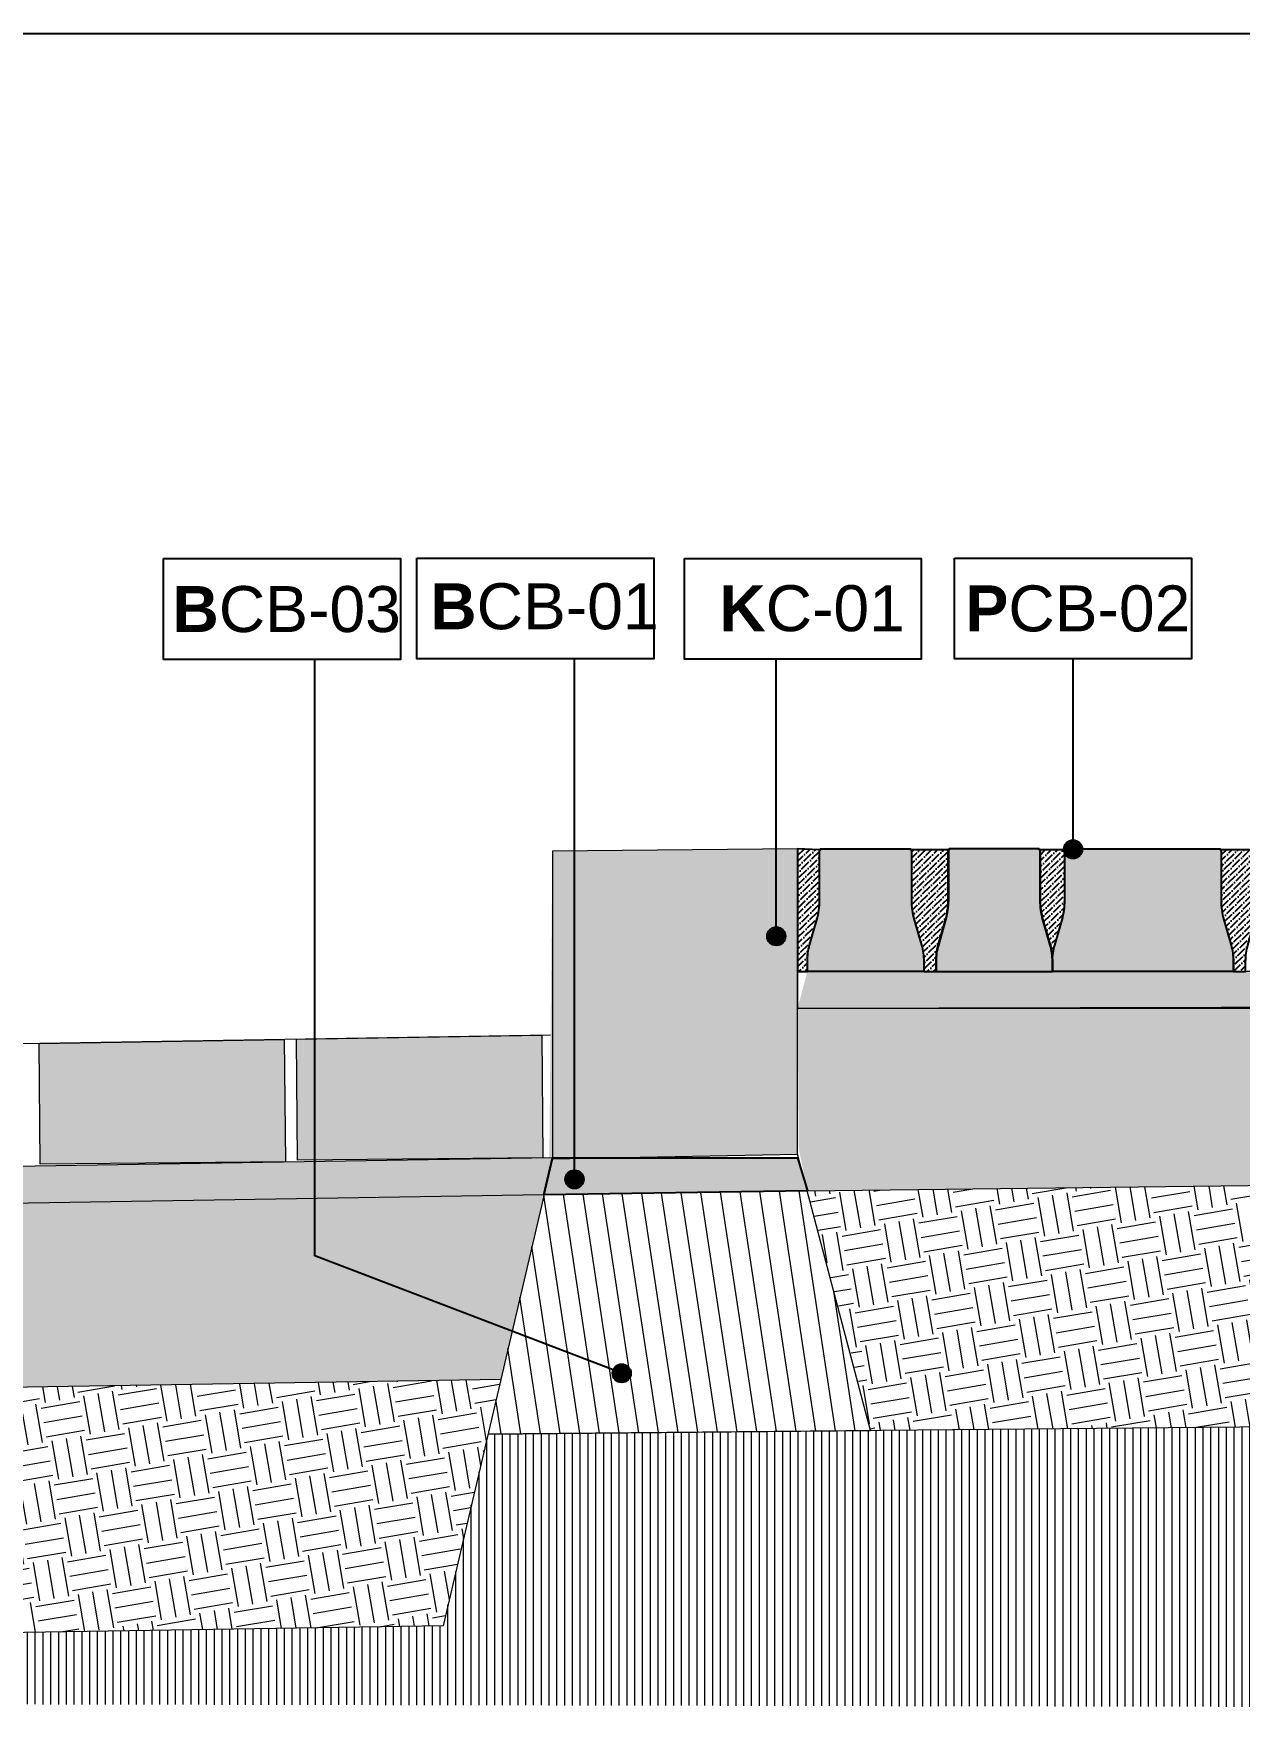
# Model space of a CAD drawing. Header units: metres. Extents: x -325 to 301, y -147 to 149.
# Drawn here: x 68.136 to 69.12, y 62.09 to 63.457 of the extents above; entities that cross this region are included whole.
import ezdxf

# ---------------------------------------------------------------- set-up
doc = ezdxf.new("R2010")
doc.units = ezdxf.units.M
doc.layers.add('-aux', color=50, linetype='Continuous', plot=False)
doc.layers.add('02-L-AUX', color=2, linetype='Continuous', plot=False)
doc.layers.add('0-TX-1_25', color=7, linetype='Continuous', true_color=0x3f4f7f)
doc.layers.add('EIT_3 TR sorra', color=7, linetype='Continuous', true_color=0xd8ceb0)
for name, color, linetype, lineweight, true_color in [('03-TR-Paviment_05_Open Joint Precast Pavements', 7, 'Continuous', 5, 0xb3b3b3), ('03-TR-Paviment_07_Precast Concrete Blocks', 7, 'Continuous', 5, 0xe7ddd0), ('3-TR tot_u', 7, 'Continuous', 5, 0x787878)]:
    doc.layers.add(name, color=color, linetype=linetype, lineweight=lineweight, true_color=true_color)
for name, color, linetype, lineweight in [('1-CM', 7, 'Continuous', 0), ('3-TR Formigó', 252, 'Continuous', 0), ('3-TR Seleccionat', 44, 'Continuous', 0), ('3-TR Tot-u', 37, 'Continuous', 0)]:
    doc.layers.add(name, color=color, linetype=linetype, lineweight=lineweight)
for name, color, linetype in [('1-L- kodolé', 7, 'Continuous'), ('A-KEYPLAN_HATCH', 7, 'Continuous'), ('A_TEXT_2', 7, 'Continuous')]:
    doc.layers.add(name, color=color, linetype=linetype)
doc.styles.get("Standard").update_dxf_attribs({"font": 'arial.ttf'})

# ---------------------------------------------------------------- blocks, each defined once
blk = doc.blocks.new('hatch keyplan 2')
at = {"layer": 'A-KEYPLAN_HATCH'}
blk.add_lwpolyline([(0, 0.005476596624248486), (0.012874798693294, 0.005476596623793739), (0.012874798693294, -2.273736754432321e-13), (0, 0)], close=True, dxfattribs=at)
blk = doc.blocks.new('hatch keyplan')
at = {"layer": 'A-KEYPLAN_HATCH'}
blk.add_blockref('hatch keyplan 2', (1.430579833341536, 0.8521467901477053), dxfattribs=at)
blk = doc.blocks.new('B-CB03')
at = {"layer": 'A-KEYPLAN_HATCH'}
blk.add_blockref('hatch keyplan', (-1.430579833438594, -0.8521467901477053), dxfattribs=at)
at = {"layer": 'A_TEXT_2', "insert": (-0.0007977309449526127, 0.00398371515799123), "char_height": 0.0025, "attachment_point": 1}
blk.add_mtext_dynamic_manual_height_columns('\\pi0.00128;{\\fArial|b1|i0|c0|p34;B}CB-03', width=0.01456192034901793, gutter_width=0.015, heights=[0], dxfattribs=at)
blk = doc.blocks.new('K01A')
at = {"layer": 'A-KEYPLAN_HATCH'}
blk.add_blockref('hatch keyplan', (-1.429579833357655, -0.8521467901535917), dxfattribs=at)
at = {"layer": 'A_TEXT_2', "insert": (0.0002022690893991319, 0.004020148490549769), "char_height": 0.0025, "attachment_point": 1}
blk.add_mtext_dynamic_manual_height_columns('\\pi0.00269;{\\fArial|b1|i0|c0|p34;K}C-01', width=0.01456192034901793, gutter_width=0.015, heights=[0], dxfattribs=at)
blk = doc.blocks.new('B-CB01')
at = {"layer": 'A-KEYPLAN_HATCH'}
blk.add_blockref('hatch keyplan', (-1.430579833341536, -0.8521467901477052), dxfattribs=at)
at = {"layer": 'A_TEXT_2', "insert": (-0.0007977308478921419, 0.004105509799023688), "char_height": 0.0025, "attachment_point": 1}
blk.add_mtext_dynamic_manual_height_columns('\\pi0.00152;{\\fArial|b1|i0|c0|p34;B}CB-01', width=0.01456192034901793, gutter_width=0.015, heights=[0], dxfattribs=at)
blk = doc.blocks.new('POINT')
at = {"layer": '0-TX-1_25'}
h = blk.add_hatch(dxfattribs=at)
h.set_pattern_fill('ANGLE', color=256)
h.set_pattern_definition([(0, (-83.74681484067048, -12.72584030761209), (0, 6.985), [5.08, -1.905]), (90, (-83.74681484067048, -12.72584030761209), (-6.985, 4.277078946022131e-16), [5.08, -1.905])])
edge = h.paths.add_edge_path()
edge.add_arc((0, 0), 0.0075, 0, 360)
h = blk.add_hatch(color=256, dxfattribs=at)
h.dxf.hatch_style = 1
edge = h.paths.add_edge_path()
edge.add_arc((0, 0), 0.0075, 0, 360)
blk.add_circle((0, 0), 0.0075, dxfattribs=at)
blk = doc.blocks.new('PCB03')
at = {"layer": 'A-KEYPLAN_HATCH'}
blk.add_blockref('hatch keyplan', (-1.42957983326266, -0.8521467901535917), dxfattribs=at)
at = {"layer": 'A_TEXT_2', "insert": (0.0002022692309803231, 0.0039881901570753), "char_height": 0.0025, "attachment_point": 1}
blk.add_mtext_dynamic_manual_height_columns('\\pi0.00139;{\\fArial|b1|i0|c0|p34;P}CB-02', width=0.01456192034901793, gutter_width=0.015, heights=[0], dxfattribs=at)

msp = doc.modelspace()

# ---------------------------------------------------------------- hatches: boundary and pattern name
at = {"layer": '03-TR-Paviment_05_Open Joint Precast Pavements'}
h = msp.add_hatch(color=256, dxfattribs=at)
h.dxf.hatch_style = 1
edge = h.paths.add_edge_path()
edge.add_line((68.76710837717971, 62.69165520294384), (68.76710837671405, 62.69985098455847))
edge.add_arc((68.81552593289626, 62.69985098591031), 0.04841755618221556, 164.0009824733315, 180.0000015997192, ccw=False)
edge.add_line((68.76898376189044, 62.71319587499649), (68.774930402747, 62.73393560963498))
edge.add_arc((68.71999922767365, 62.74968585424657), 0.05714459029745565, 344.0009795872384, 359.9999987135214)
edge.add_line((68.77714381797111, 62.74968585296349), (68.77714381797111, 62.79081112722681))
edge.add_line((68.77714381797111, 62.79081112722681), (68.77794102404138, 62.79081112815813))
edge.add_line((68.77794102404138, 62.79081112815813), (68.77794102311006, 62.79165520489962))
edge.add_line((68.77794102311006, 62.79165520489962), (68.851238818484, 62.7916552039683))
edge.add_line((68.851238818484, 62.7916552039683), (68.85123881662136, 62.79081112582983))
edge.add_line((68.85123881662136, 62.79081112582983), (68.85203602222597, 62.79081112955512))
edge.add_line((68.85203602222597, 62.79081112955512), (68.85203602176031, 62.74968585249783))
edge.add_arc((68.909180610401, 62.74968585401374), 0.05714458864068208, 180.0000015199253, 195.9990206462064)
edge.add_line((68.85424943698442, 62.73393560963498), (68.86019607737532, 62.71319587173686))
edge.add_arc((68.81365390590383, 62.69985098596424), 0.04841755571655446, -5.520878687548247e-06, 15.999013605509106, ccw=False)
edge.add_line((68.86207146162039, 62.69985098129884), (68.86207146162039, 62.69165520294384))
edge.add_line((68.86207146162039, 62.69165520294384), (68.76710837717971, 62.69165520294384))
h = msp.add_hatch(color=256, dxfattribs=at)
h.dxf.hatch_style = 1
edge = h.paths.add_edge_path()
edge.add_line((68.96703454723453, 62.69165520294384), (68.96703454723453, 62.69985098316149))
edge.add_arc((68.91861698750593, 62.69985098332221), 0.0484175597286054, 359.9999998098119, 375.9990189361993)
edge.add_line((68.96515916159248, 62.71319587453083), (68.9592125221329, 62.73393560870365))
edge.add_arc((69.01414369909587, 62.7496858518913), 0.05714459172141124, 179.999999391869, 195.9990185181498, ccw=False)
edge.add_line((68.95699910737446, 62.74968585249783), (68.95699910644313, 62.79081112722681))
edge.add_line((68.95699910644313, 62.79081112722681), (68.95620190176984, 62.79081112722681))
edge.add_line((68.95620190176984, 62.79081112722681), (68.95620190130418, 62.79165520303697))
edge.add_line((68.95620190130418, 62.79165520303697), (68.88290410732722, 62.7916552039683))
edge.add_line((68.88290410732722, 62.7916552039683), (68.88290410732722, 62.79081112676115))
edge.add_line((68.88290410732722, 62.79081112676115), (68.88210690218827, 62.79081112955512))
edge.add_line((68.88210690218827, 62.79081112955512), (68.88210690172261, 62.74968585249783))
edge.add_arc((68.82496231662832, 62.74968585282262), 0.05714458509429221, 344.0009805480629, 359.9999996743445, ccw=False)
edge.add_line((68.87989348696416, 62.7339356105663), (68.87394684703892, 62.7131958712712))
edge.add_arc((68.92048901615513, 62.69985098076107), 0.04841755475826025, 164.000980237225, 179.9999993636152)
edge.add_line((68.87207146139687, 62.69985098129884), (68.8720714623282, 62.69165520294384))
edge.add_line((68.8720714623282, 62.69165520294384), (68.96703454723453, 62.69165520294384))
h = msp.add_hatch(color=256, dxfattribs=at)
h.dxf.hatch_style = 1
edge = h.paths.add_edge_path()
edge.add_line((68.96703454723453, 62.69165520434083), (68.96703454723453, 62.69985098316149))
edge.add_arc((69.01545210056885, 62.69985098073411), 0.04841755333431769, 164.0009780011229, 179.9999971275111, ccw=False)
edge.add_line((68.96890993334225, 62.71319587266819), (68.97485657280183, 62.73393560870365))
edge.add_arc((68.91992539371643, 62.74968584881057), 0.05714459291252252, 344.0009850376208, 360.0000041639036)
edge.add_line((68.97706998662895, 62.74968585296349), (68.97706998569763, 62.79081112676115))
edge.add_line((68.97706998569763, 62.79081112676115), (68.97786719316488, 62.79081112722681))
edge.add_line((68.97786719316488, 62.79081112722681), (68.97786719269922, 62.79165520443396))
edge.add_line((68.97786719269922, 62.79165520443396), (69.10369306441268, 62.7916552062966))
edge.add_line((69.10369306441268, 62.7916552062966), (69.1036930630157, 62.79081112722681))
edge.add_line((69.1036930630157, 62.79081112722681), (69.10449026908597, 62.79081113188342))
edge.add_line((69.10449026908597, 62.79081113188342), (69.10449026908597, 62.74968585529179))
edge.add_arc((69.16163485795948, 62.74968585846448), 0.05714458887351279, 180.0000031810812, 195.9990223073626)
edge.add_line((69.10670368477574, 62.73393561242894), (69.11265032376966, 62.71319587406517))
edge.add_arc((69.06610815346232, 62.69985098000865), 0.0484175568807084, 4.282019801848946e-06, 15.999023408407481, ccw=False)
edge.add_line((69.11452571034303, 62.69985098362715), (69.11452570987737, 62.69165520480649))
edge.add_line((69.11452570987737, 62.69165520480649), (68.96703454723453, 62.69165520434083))
at = {"layer": '03-TR-Paviment_07_Precast Concrete Blocks'}
h = msp.add_hatch(color=256, dxfattribs=at)
h.dxf.hatch_style = 1
h.paths.add_polyline_path([(68.55913353472859, 62.78981749289522), (68.5566477875155, 62.53882980305426), (68.75913353386682, 62.54281758776613), (68.75914409651293, 62.79165520431753)])
h = msp.add_hatch(color=256, dxfattribs=at)
h.dxf.hatch_style = 1
h.paths.add_polyline_path([(68.14051287288912, 62.63303167948404), (68.14142980214538, 62.53451522473189), (68.34140431605832, 62.5363878979019), (68.34048554795811, 62.63638364350063)])
h = msp.add_hatch(color=256, dxfattribs=at)
h.dxf.hatch_style = 1
h.paths.add_polyline_path([(68.35047500515775, 62.63644105091978), (68.35139193441401, 62.53792459616763), (68.55136644832695, 62.53979726933764), (68.55044768022674, 62.63979301493637)])
at = {"layer": '3-TR Formigó'}
h = msp.add_hatch(dxfattribs=at)
h.set_pattern_fill('ANSI31', color=256, scale=0.004999999999999999, angle=-126.3922103813457, style=0)
h.set_pattern_definition([(278.6077896186543, (-15.40964704268964, 7.074082693910064), (0.01569618466527942, 0.002376007565949005), [])])
h.paths.add_polyline_path([(68.55225635794162, 62.50945435498033), (68.50657812805007, 62.31442719801452), (68.81861922439207, 62.31727389208687), (68.76718397764395, 62.51294435614077)])
at = {"layer": '3-TR Seleccionat'}
h = msp.add_hatch(dxfattribs=at)
h.set_pattern_fill('ANSI31', color=256, scale=0.001999999999999999, angle=45.00000053864236, style=0)
h.set_pattern_definition([(90.00000053864214, (67.0833362436282, 69.04705465248597), (-0.006349999999999999, -5.969687278414935e-11), [])])
h.paths.add_polyline_path([(67.25759389307382, 62.13863945213668), (68.46996285314788, 62.1580951119716), (68.49489070106554, 62.26452671670327), (68.50657812805007, 62.31442719801452), (68.81861922439207, 62.31727389208687), (70.25763837831278, 62.33014795811794), (70.25763837831278, 62.08981105323784), (67.25911380559592, 62.09576164834496)])
at = {"layer": '3-TR Tot-u'}
h = msp.add_hatch(dxfattribs=at)
h.set_pattern_fill('EARTH', color=256, scale=0.004999999999999998, angle=-80.3020705616864, style=0)
h.set_pattern_definition([(279.6979294383136, (68.67424074389065, 62.26595464571768), (0.03664468526142107, -0.02594787162931459), [0.03174999999999999, -0.03174999999999999]), (279.6979294383136, (68.68597684830544, 62.26796029828875), (0.03664468526142107, -0.02594787162931459), [0.03174999999999999, -0.03174999999999999]), (279.6979294383136, (68.6977129527202, 62.26996595085983), (0.03664468526142107, -0.02594787162931459), [0.03174999999999999, -0.03174999999999999]), (9.69792943831359, (68.70229353840227, 62.26672246683448), (0.02594787162931459, 0.03664468526142107), [0.03174999999999997, -0.03174999999999997]), (9.69792943831359, (68.70429919091514, 62.25498636241917), (0.02594787162931459, 0.03664468526142107), [0.03174999999999997, -0.03174999999999997]), (9.69792943831359, (68.70630484348622, 62.24325025800439), (0.02594787162931459, 0.03664468526142107), [0.03174999999999997, -0.03174999999999997])])
h.paths.add_polyline_path([(70.25763837831278, 62.33040180165865), (70.25763837831278, 62.53048400915269), (68.76718397764394, 62.51294435614077), (68.80744910900931, 62.36353028295382), (68.81861922439207, 62.31727389208687)])
h = msp.add_hatch(dxfattribs=at)
h.set_pattern_fill('EARTH', color=256, scale=0.004999999999999998, angle=-80.3020705616864, style=0)
h.set_pattern_definition([(279.6979294383136, (67.14936387661893, 62.13766308287941), (0.03664468526142107, -0.02594787162931459), [0.03174999999999999, -0.03174999999999999]), (279.6979294383136, (67.16109998103373, 62.13966873545048), (0.03664468526142107, -0.02594787162931459), [0.03174999999999999, -0.03174999999999999]), (279.6979294383136, (67.17283608544848, 62.14167438802156), (0.03664468526142107, -0.02594787162931459), [0.03174999999999999, -0.03174999999999999]), (9.69792943831359, (67.17741667113056, 62.13843090399622), (0.02594787162931459, 0.03664468526142107), [0.03174999999999997, -0.03174999999999997]), (9.69792943831359, (67.17942232364342, 62.1266947995809), (0.02594787162931459, 0.03664468526142107), [0.03174999999999997, -0.03174999999999997]), (9.69792943831359, (67.18142797621451, 62.11495869516612), (0.02594787162931459, 0.03664468526142107), [0.03174999999999997, -0.03174999999999997])])
h.paths.add_polyline_path([(68.46996285314788, 62.1580951119716), (68.51698706438488, 62.35886905281575), (67.25759389491408, 62.33865876982843), (67.25759389307382, 62.13863945213668), (67.31325283617628, 62.1395326467824)])
at = {"layer": '3-TR tot_u'}
h = msp.add_hatch(dxfattribs=at)
h.set_pattern_fill('AR-CONC', color=256, scale=9e-05, angle=90.26641431039367)
h.set_pattern_definition([(140.2664143103937, (0, 0), (0.001358261347982061, 0.01640311316296629), [0.0017145, -0.0188595]), (85.26641431039367, (0, 0), (-0.01718018148039424, -0.003251827319955159), [0.0013716, -0.0150876525753]), (190.7178590103937, (0.0001131881395277435, 0.001366921707972907), (-0.01582191943130427, 0.01315128580300938), [0.001457100792, -0.016028122014]), (136.4506143103937, (-0.004571950575159428, -2.125884049935902e-05), (0.003670327151181657, 0.02441444385953116), [0.00257175, -0.02828925]), (186.9019719203937, (-0.004266092430295756, 0.002013276329687323), (-0.02236745963156911, 0.02126259792724011), [0.0021856520826, -0.0240422047344]), (81.45056548039366, (-0.004571950575159428, -2.125884049935902e-05), (-0.02236745963047776, 0.02126259792845786), [0.0020573970363, -0.0226313758728]), (111.2664143103937, (-0.003439592351619251, 0.002270031157205195), (0.009140320580882877, 0.01368794375791834), [0.0017145, -0.0188595]), (56.2664143103937, (-0.003439592351619251, 0.002270031157205195), (-0.01660260073058194, 0.005485043237329697), [0.0013716, -0.0150876]), (161.7178593103937, (-0.002677898965279807, 0.003410693136534609), (-0.007462280235117282, 0.01917298696442482), [0.001457100792, -0.01602809438399999]), (127.7664143103937, (0, 0), (-0.007611163754578943, 0.0002425866008496274), [0, -0.01490472, 0, -0.0153162, 0, -0.01514475]), (97.76641431039367, (0, 0), (-0.009044117031634472, 0.005971780936707849), [0, -0.00873252, 0, -0.01456182, 0, -0.005772150000000001]), (57.76641431039366, (2.370360715678531e-05, -0.005097724891302762), (0.0004588392826058817, 0.01220541901602734), [0, -0.005715, 0, -0.0178308, 0, -0.0236601]), (47.76641431039366, (3.433302740646482e-05, -0.007383700178882477), (-0.002350348719380294, 0.0133208416991804), [0, -0.0074295, 0, -0.01184148, 0, -0.0168021])])
h.paths.add_polyline_path([(68.76710837717971, 62.69165520294384), (68.75914407672232, 62.66165542759747), (70.25763837807995, 62.66541633429349), (70.25739870285317, 62.69165598884882)])
h.paths.add_polyline_path([(68.55225635794162, 62.50945435498033), (68.55925760642704, 62.53981808628335), (68.75913340618399, 62.53980960196587), (68.76718397764394, 62.51294435614077)])
h = msp.add_hatch(dxfattribs=at)
h.set_pattern_fill('AR-CONC', color=256, scale=0.0002, angle=90.26641431039367)
h.set_pattern_definition([(140.2664143103937, (269969.5590684147, -738358.5285991), (0.003018358551071247, 0.03645136258436954), [0.00381, -0.04191]), (85.26641431039367, (269969.5590684147, -738358.5285991), (-0.03817818106754276, -0.007226282933233686), [0.003048, -0.033528116834]), (190.7178590103937, (269969.5593199439, -738358.5255614961), (-0.03515982095845395, 0.02922507956224307), [0.00323800176, -0.03561804892000001]), (136.4506143103937, (269969.5489085246, -738358.5286463419), (0.00815628255818146, 0.05425431968784703), [0.005715, -0.062865]), (186.9019719203937, (269969.5495882093, -738358.5241251525), (-0.04970546584793135, 0.04725021761608914), [0.004857004628, -0.053427121632]), (81.45056548039366, (269969.5489085246, -738358.5286463419), (-0.04970546584550613, 0.04725021761879526), [0.004571993414, -0.050291946384]), (111.2664143103937, (269969.5514248761, -738358.5235545862), (0.02031182351307306, 0.03041765279537408), [0.00381, -0.04191]), (56.2664143103937, (269969.5514248761, -738358.5235545862), (-0.03689466829018208, 0.01218898497184377), [0.003048, -0.033528]), (161.7178593103937, (269969.5531175282, -738358.5210197818), (-0.01658284496692729, 0.04260663769872181), [0.003238001759999997, -0.03561798751999995]), (127.7664143103937, (269969.5590684147, -738358.5285991), (-0.01691369723239765, 0.0005390813352213942), [0, -0.0331216, 0, -0.034036, 0, -0.033655]), (97.76641431039367, (269969.5590684147, -738358.5285991), (-0.02009803784807661, 0.01327062430379522), [0, -0.0194056, 0, -0.0323596, 0, -0.012827]), (57.76641431039366, (269969.5591210894, -738358.5399273775), (0.001019642850235293, 0.02712315336894964), [0, -0.0127, 0, -0.039624, 0, -0.052578]), (47.76641431039366, (269969.5591447104, -738358.5450073226), (-0.005222997154178432, 0.02960187044262312), [0, -0.01651, 0, -0.0263144, 0, -0.037338])])
h.paths.add_polyline_path([(70.25763837831278, 62.53048400915269), (70.25763837807995, 62.66541633429349), (70.22906491622268, 62.66534305623248), (68.75914407672232, 62.66165542759747), (68.75974622058963, 62.59674842506968), (68.75972676669544, 62.59674824444205), (68.7601823199603, 62.54677068790794), (68.76718397764394, 62.51294435614077)])
h = msp.add_hatch(dxfattribs=at)
h.set_pattern_fill('AR-CONC', color=256, scale=0.0002, angle=90.26641431039367)
h.set_pattern_definition([(140.2664143103937, (269968.0596341628, -738358.707123546), (0.003018358551071247, 0.03645136258436954), [0.00381, -0.04191]), (85.26641431039367, (269968.0596341628, -738358.707123546), (-0.03817818106754276, -0.007226282933233686), [0.003048, -0.033528116834]), (190.7178590103937, (269968.059885692, -738358.7040859422), (-0.03515982095845395, 0.02922507956224307), [0.00323800176, -0.03561804892000001]), (136.4506143103937, (269968.0494742726, -738358.707170788), (0.00815628255818146, 0.05425431968784703), [0.005715, -0.062865]), (186.9019719203937, (269968.0501539574, -738358.7026495986), (-0.04970546584793135, 0.04725021761608914), [0.004857004628, -0.053427121632]), (81.45056548039366, (269968.0494742726, -738358.707170788), (-0.04970546584550613, 0.04725021761879526), [0.004571993414, -0.050291946384]), (111.2664143103937, (269968.0519906242, -738358.7020790323), (0.02031182351307306, 0.03041765279537408), [0.00381, -0.04191]), (56.2664143103937, (269968.0519906242, -738358.7020790323), (-0.03689466829018208, 0.01218898497184377), [0.003048, -0.033528]), (161.7178593103937, (269968.0536832762, -738358.6995442279), (-0.01658284496692729, 0.04260663769872181), [0.003238001759999997, -0.03561798751999994]), (127.7664143103937, (269968.0596341628, -738358.707123546), (-0.01691369723239765, 0.0005390813352213942), [0, -0.0331216, 0, -0.034036, 0, -0.033655]), (97.76641431039367, (269968.0596341628, -738358.707123546), (-0.02009803784807661, 0.01327062430379522), [0, -0.0194056, 0, -0.0323596, 0, -0.012827]), (57.76641431039366, (269968.0596868375, -738358.7184518236), (0.001019642850235293, 0.02712315336894964), [0, -0.0127, 0, -0.039624, 0, -0.052578]), (47.76641431039366, (269968.0597104584, -738358.7235317687), (-0.005222997154178432, 0.02960187044262312), [0, -0.01651, 0, -0.0263144, 0, -0.037338])])
h.paths.add_polyline_path([(68.51698706438488, 62.35886905281575), (68.55225635794162, 62.50945435498033), (67.25967339666566, 62.48822106594455), (67.26031196866205, 62.41822397896117), (67.26029251476785, 62.41822379833353), (67.25759389495423, 62.33865876542819), (67.31676557716328, 62.33960833124423)])
at = {"layer": 'EIT_3 TR sorra'}
h = msp.add_hatch(dxfattribs=at)
h.set_pattern_fill('ANSI36', color=256, scale=0.001075000000000009, angle=-0.5853068080104545, style=0, double=1)
h.set_pattern_definition([(44.41469319198954, (38.70852023396952, -7.515997225003055), (0.001877787426372729, 0.006618133599094154), [0.00853281250000004, -0.00170656250000001, 0, -0.00170656250000001])])
edge = h.paths.add_edge_path()
edge.add_line((68.75914407858487, 62.69165208632419), (68.76710837717971, 62.69165520294384))
edge.add_line((68.76710837717971, 62.69165520294384), (68.76710582440171, 62.69985098194373))
edge.add_arc((68.81552337121884, 62.6998660645042), 0.04841754916632017, 164.0188290939622, 180.0178482200737, ccw=False)
edge.add_line((68.768977052519, 62.7131964539496), (68.77491722857044, 62.73393804531214))
edge.add_arc((68.71998115359077, 62.74967117052147), 0.05714458472178788, 344.0188335243519, 360.0178526505692)
edge.add_line((68.77712573553856, 62.74968897606134), (68.77711291887792, 62.79081773683466))
edge.add_line((68.77711291887792, 62.79081773683466), (68.75914409651293, 62.79165520431753))
edge.add_line((68.75914409651293, 62.79165520431753), (68.75914409651293, 62.74967960511443))
edge.add_line((68.75914409651293, 62.74967960511443), (68.75914409651293, 62.73393005186009))
edge.add_line((68.75914409651293, 62.73393005186009), (68.75914409651293, 62.71319216838125))
edge.add_line((68.75914409651293, 62.71319216838125), (68.75914409651293, 62.69984786443799))
edge.add_line((68.75914409651293, 62.69984786443799), (68.75914407858487, 62.69165208632419))
edge.add_line((68.75914407858487, 62.69165208632419), (68.76710837717971, 62.69165520294384))
h = msp.add_hatch(dxfattribs=at)
h.set_pattern_fill('ANSI36', color=256, scale=0.001075000000000009, angle=-0.5853068080104545, style=0, double=1)
h.set_pattern_definition([(44.41469319198954, (38.60355714882103, -7.515997225003055), (0.001877787426372729, 0.006618133599094154), [0.00853281250000004, -0.00170656250000001, 0, -0.00170656250000001])])
edge = h.paths.add_edge_path()
edge.add_line((68.86207146484671, 62.69165208638739), (68.8720714623282, 62.69165520294384))
edge.add_line((68.8720714623282, 62.69165520294384), (68.8720689095502, 62.69985098194373))
edge.add_arc((68.92048645636733, 62.6998660645042), 0.04841754916632017, 164.0188290939622, 180.0178482200737, ccw=False)
edge.add_line((68.87394013766749, 62.7131964539496), (68.87988031371893, 62.73393804531214))
edge.add_arc((68.82494423873925, 62.74967117052147), 0.05714458472178788, 344.0188335243519, 360.0178526505693)
edge.add_line((68.88208882068704, 62.74968897606134), (68.8820760040264, 62.79081773683466))
edge.add_line((68.8820760040264, 62.79081773683466), (68.85200512813398, 62.79080836561767))
edge.add_line((68.85200512813398, 62.79080836561767), (68.85201794571582, 62.74967960511443))
edge.add_arc((68.90916253394794, 62.74969740761436), 0.0571445910051647, 180.017849600627, 196.0168687269404)
edge.add_line((68.85423626724733, 62.73393005186009), (68.86018936862712, 62.71319216838125))
edge.add_arc((68.81365136323258, 62.69983277934863), 0.04841755075824079, 0.017851212097582447, 16.016870338310184, ccw=False)
edge.add_line((68.86206891164085, 62.69984786443799), (68.86207146484671, 62.69165208638739))
edge.add_line((68.86207146484671, 62.69165208638739), (68.8720714623282, 62.69165520294384))
h = msp.add_hatch(dxfattribs=at)
h.set_pattern_fill('ANSI36', color=256, scale=0.001075000000000009, angle=-0.5853068080104545, style=0, double=1)
h.set_pattern_definition([(44.41469319198954, (38.60355714577805, -7.516026811929798), (0.001877787426372729, 0.006618133599094154), [0.00853281250000004, -0.00170656250000001, 0, -0.00170656250000001])])
edge = h.paths.add_edge_path()
edge.add_line((68.96703454723453, 62.69165520294384), (68.9670319935634, 62.69985098097575))
edge.add_arc((69.01544954472034, 62.69986606772602), 0.0484175535074356, 164.0188340504449, 180.0178531765575, ccw=False)
edge.add_line((68.96890322069399, 62.71319645434004), (68.97484339724812, 62.73393804479073))
edge.add_arc((68.91990731161333, 62.74967117274436), 0.05714459572067044, 344.018833820474, 360.0178529466926)
edge.add_line((68.97705190455991, 62.749688978583), (68.9770390890145, 62.79081774639172))
edge.add_line((68.9770390890145, 62.79081774639172), (68.95696821254889, 62.79081148971225))
edge.add_line((68.95696821254889, 62.79081148971225), (68.95698102667973, 62.74968272231268))
edge.add_arc((69.01412561690873, 62.7497005279761), 0.0571445930030311, 180.0178527718653, 196.0168718981762)
edge.add_line((68.95919934916051, 62.73393316863049), (68.96515244918187, 62.71319528416496))
edge.add_arc((68.91861445246609, 62.6998358848066), 0.04841754526547819, 0.017865790663677217, 16.016884916877416, ccw=False)
edge.add_line((68.96703199537775, 62.6998509822138), (68.96703454820252, 62.69165520205069))
h = msp.add_hatch(dxfattribs=at)
h.set_pattern_fill('ANSI36', color=256, scale=0.001075000000000009, angle=-0.5853068080104545, style=0, double=1)
h.set_pattern_definition([(44.41469319198954, (38.35103202225951, -7.515997033423083), (0.001877787426372729, 0.006618133599094154), [0.00853281250000004, -0.00170656250000001, 0, -0.00170656250000001])])
edge = h.paths.add_edge_path()
edge.add_line((69.11459659140823, 62.69165227796736), (69.12459658888972, 62.69165539452382))
edge.add_line((69.12459658888972, 62.69165539452382), (69.12459403611172, 62.69985117352371))
edge.add_arc((69.17301158292885, 62.69986625608418), 0.04841754916632017, 164.0188290939622, 180.0178482200737, ccw=False)
edge.add_line((69.12646526422901, 62.71319664552958), (69.13240544028045, 62.73393823689212))
edge.add_arc((69.07746936530077, 62.74967136210145), 0.05714458472178788, 344.0188335243519, 360.0178526505693)
edge.add_line((69.13461394724857, 62.74968916764132), (69.13460113058792, 62.79081792841464))
edge.add_line((69.13460113058792, 62.79081792841464), (69.1045302546955, 62.79080855719765))
edge.add_line((69.1045302546955, 62.79080855719765), (69.10454307227734, 62.74967979669441))
edge.add_arc((69.16168766050946, 62.74969759919434), 0.0571445910051647, 180.017849600627, 196.0168687269404)
edge.add_line((69.10676139380885, 62.73393024344007), (69.11271449518864, 62.71319235996123))
edge.add_arc((69.0661764897941, 62.69983297092861), 0.04841755075824079, 0.017851212097582447, 16.016870338310184, ccw=False)
edge.add_line((69.11459403820237, 62.69984805601797), (69.11459659140823, 62.69165227796736))
edge.add_line((69.11459659140823, 62.69165227796736), (69.12459658888972, 62.69165539452382))
h = msp.add_hatch(dxfattribs=at)
h.set_pattern_fill('ANSI36', color=256, scale=0.001075000000000009, angle=-0.5853068080104545, style=0, double=1)
h.set_pattern_definition([(44.41469319198954, (0, 0), (0.001877787426372729, 0.006618133599094147), [0.00853281250000007, -0.001706562500000014, 0, -0.001706562500000014])])
h.paths.add_polyline_path([(67.25759389665424, 62.5194872704977), (67.2597045632623, 62.4887119499333), (68.55225643979551, 62.50945470446269), (68.55934345516182, 62.53971333010436)])

# ---------------------------------------------------------------- linework, layer by layer
at = {"layer": '-aux'}
msp.add_lwpolyline([(12.23447743480324, 63.4566912249669), (142.2344774348032, 63.4566912249669)], dxfattribs=at)
at = {"layer": '-aux', "elevation": 0.001726092845931538}
for points in [[(68.75914407858487, 62.69165208632419), (68.76710837717971, 62.69165520294384), (68.76710582440171, 62.69985098194373, -0.06992251114754273), (68.768977052519, 62.7131964539496), (68.77491722857044, 62.73393804531214, 0.06992251114800961), (68.77712573553856, 62.74968897606134), (68.77711291887792, 62.79081773683466), (68.75914409651293, 62.79165520431753), (68.75914409651293, 62.74967960511443), (68.75914409651293, 62.73393005186009), (68.75914409651293, 62.71319216838125), (68.75914409651293, 62.69984786443799), (68.75914407858487, 62.69165208632419), (68.76710837717971, 62.69165520294384)], [(68.86207146484671, 62.69165208638739), (68.8720714623282, 62.69165520294384), (68.8720689095502, 62.69985098194373, -0.06992251114754273), (68.87394013766749, 62.7131964539496), (68.87988031371893, 62.73393804531214, 0.06992251114800961), (68.88208882068704, 62.74968897606134), (68.8820760040264, 62.79081773683466), (68.85200512813398, 62.79080836561767), (68.85201794571582, 62.74967960511443, 0.0699225111484148), (68.85423626724733, 62.73393005186009), (68.86018936862712, 62.71319216838125, -0.06992251114798485), (68.86206891164085, 62.69984786443799), (68.86207146484671, 62.69165208638739), (68.8720714623282, 62.69165520294384)], [(68.96703454820252, 62.69165520205069), (68.96703454723453, 62.69165520294384), (68.9670319935634, 62.69985098097575, -0.06992251114754273), (68.96890322069399, 62.71319645434004), (68.97484339724812, 62.73393804479073, 0.06992251114800961), (68.97705190455991, 62.749688978583), (68.9770390890145, 62.79081774639172), (68.95696821254889, 62.79081148971225), (68.95698102667973, 62.74968272231268, 0.0699225111484148), (68.95919934916051, 62.73393316863049), (68.96515244918187, 62.71319528416496, -0.06992251114798485), (68.96703199537775, 62.6998509822138), (68.96703454820252, 62.69165520205069), (68.96703454723453, 62.69165520294384)], [(69.11459659140823, 62.69165227796736), (69.12459658888972, 62.69165539452382), (69.12459403611172, 62.69985117352371, -0.06992251114754273), (69.12646526422901, 62.71319664552958), (69.13240544028045, 62.73393823689212, 0.06992251114800961), (69.13461394724857, 62.74968916764132), (69.13460113058792, 62.79081792841464), (69.1045302546955, 62.79080855719765), (69.10454307227734, 62.74967979669441, 0.0699225111484148), (69.10676139380885, 62.73393024344007), (69.11271449518864, 62.71319235996123, -0.06992251114798485), (69.11459403820237, 62.69984805601797), (69.11459659140823, 62.69165227796736), (69.12459658888972, 62.69165539452382)]]:
    msp.add_lwpolyline(points, format="xyb", dxfattribs=at)
at = {"layer": '0-TX-1_25'}
for points, elevation in [([(68.61569489518618, 62.36404617714884), (68.36532658740725, 62.45978424578401), (68.36532658740725, 62.94674124043612)], 0.001726158402577991), ([(68.5771844764578, 62.52217897679981), (68.5771844764578, 62.94674124043612)], 0.001726158402577991), ([(68.741769224107, 62.72040497669331), (68.741769224107, 62.94674124043612)], 0.001726158402577991), ([(68.9837915749571, 62.79081113068733), (68.98379160096081, 62.94674124043612)], 0.001726123869188851)]:
    msp.add_lwpolyline(points, dxfattribs=dict(at, elevation=elevation))
at = {"layer": '02-L-AUX', "elevation": 0.001726092845931538}
msp.add_lwpolyline([(68.55225635794162, 62.50945435498033), (68.55925760642704, 62.53981808628335), (68.75913340618399, 62.53980960196587), (68.76718397764394, 62.51294435614077)], close=True, dxfattribs=at)
at = {"layer": '1-CM'}
for p, q in [((68.75913336522885, 62.6939265436628, 0.001726123869188851), (68.75914409651293, 62.79165520431753, 0.001726092845931538)), ((68.75914407672232, 62.66165542759747, 0.001726092845931538), (70.25763837807995, 62.66541633429349, 0.001726092845931538)), ((68.75914407672232, 62.66165542759747, 0.001726092845931538), (70.25763837807995, 62.66541633429349, 0.001726092845931538)), ((68.75914407672232, 62.66165542759747, 0.001726092845931538), (70.02453818276396, 62.66165538475664, 0.001726092845931538)), ((68.76718397764394, 62.51294435614077, 0.001726158402577935), (70.25763837831278, 62.53048400915269, 0.001725420184902659)), ((70.25763837831278, 62.33040180165865, 0.001725423381476567), (68.50657812805007, 62.31442719801452, 0.001726092845931482))]:
    msp.add_line(p, q, dxfattribs=at)
at = {"layer": '1-CM', "extrusion": (-4.114647507142836e-09, -2.156790135668675e-15, 1), "elevation": 0.001726092845931538, "flags": 128}
msp.add_lwpolyline([(68.55913353472859, 62.78981749289522), (68.55913363718982, 62.53881749410858), (68.75913353386682, 62.54281758776613), (68.75914409651293, 62.79165520431753)], close=True, dxfattribs=at)
at = {"layer": '1-CM'}
for points, elevation in [([(68.75913921459849, 62.66165674006782), (70.25763837807995, 62.66541633429349), (70.25739870285317, 62.69165598884882), (68.75913921552981, 62.69165674032859)], 0.001726092845931538), ([(68.34140400106051, 62.53642218124327), (68.14142980214538, 62.53451522473189), (68.14051287288912, 62.63303167948404), (68.34048586295593, 62.63634936015927)], 0.001726326114045287), ([(68.55136613332914, 62.539831552679), (68.35139193441401, 62.53792459616763), (68.35047500515775, 62.63644105091978), (68.55044799522456, 62.639758731595)], 0.001726092845931538)]:
    msp.add_lwpolyline(points, close=True, dxfattribs=dict(at, elevation=elevation))
for points, elevation in [([(68.55763401744596, 62.63980490520875), (67.25759389758689, 62.61869481453632)], 0.001726092845931538), ([(68.55925760642704, 62.53981808628335), (67.25921748656796, 62.51870799561092)], 0.001726092845931538), ([(68.55913363718982, 62.53881749410858), (68.46996285314788, 62.1580951119716)], 0.001726092845931538), ([(68.55225635794162, 62.50945435498033), (67.25759389636458, 62.48867807871213)], 0.001726092845931538), ([(68.55225635794162, 62.50945435498033), (68.76718397764394, 62.51294435614077)], 0.001726158402577935), ([(68.51698706438488, 62.35886905281575), (67.25759389495423, 62.33865876542819)], 0.001726092845931538), ([(68.46996285314788, 62.1580951119716), (67.25759389307382, 62.13863945213668)], 0.001726092845931538)]:
    msp.add_lwpolyline(points, dxfattribs=dict(at, elevation=elevation))
at = {"layer": '1-CM', "extrusion": (-4.114647507142836e-09, -2.156790135668675e-15, 1), "elevation": 0.001726092845931482}
msp.add_lwpolyline([(68.50657812805007, 62.31442719801452), (68.81861922439207, 62.31727389208687), (68.75913353386682, 62.54281758776613)], dxfattribs=at)
at = {"layer": '1-L- kodolé', "elevation": 0.001726092845931538}
for points in [[(68.76710837717971, 62.69165520294384), (68.76710837671405, 62.69985098455847, -0.06992251114875708), (68.76898376189044, 62.71319587499649), (68.774930402747, 62.73393560963498, 0.0699225111482901), (68.77714381797111, 62.74968585296349), (68.77714381797111, 62.79081112722681), (68.77794102404138, 62.79081112815813), (68.77794102311006, 62.79165520489962), (68.851238818484, 62.7916552039683), (68.85123881662136, 62.79081112582983), (68.85203602222597, 62.79081112955512), (68.85203602176031, 62.74968585249783, 0.0699225111482901), (68.85424943698442, 62.73393560963498), (68.86019607737532, 62.71319587173686, -0.06992251114875708), (68.86207146162039, 62.69985098129884), (68.86207146162039, 62.69165520294384)], [(68.96703454723453, 62.69165520294384), (68.96703454723453, 62.69985098316149, 0.06992251114875708), (68.96515916159248, 62.71319587453083), (68.9592125221329, 62.73393560870365, -0.0699225111482901), (68.95699910737446, 62.74968585249783), (68.95699910644313, 62.79081112722681), (68.95620190176984, 62.79081112722681), (68.95620190130418, 62.79165520303697), (68.88290410732722, 62.7916552039683), (68.88290410732722, 62.79081112676115), (68.88210690218827, 62.79081112955512), (68.88210690172261, 62.74968585249783, -0.0699225111482901), (68.87989348696416, 62.7339356105663), (68.87394684703892, 62.7131958712712, 0.06992251114875708), (68.87207146139687, 62.69985098129884), (68.8720714623282, 62.69165520294384)], [(68.96703454723453, 62.69165520434083), (68.96703454723453, 62.69985098316149, -0.06992251114875708), (68.96890993334225, 62.71319587266819), (68.97485657280183, 62.73393560870365, 0.0699225111482901), (68.97706998662895, 62.74968585296349), (68.97706998569763, 62.79081112676115), (68.97786719316488, 62.79081112722681), (68.97786719269922, 62.79165520443396), (69.10369306441268, 62.7916552062966), (69.1036930630157, 62.79081112722681), (69.10449026908597, 62.79081113188342), (69.10449026908597, 62.74968585529179, 0.0699225111482901), (69.10670368477574, 62.73393561242894), (69.11265032376966, 62.71319587406517, -0.06992251114875708), (69.11452571034303, 62.69985098362715), (69.11452570987737, 62.69165520480649)]]:
    msp.add_lwpolyline(points, format="xyb", close=True, dxfattribs=at)

# ---------------------------------------------------------------- block references
at = {"layer": '0-TX-1_25', "xscale": 15, "yscale": 15, "zscale": 15}
for name, p in [('B-CB03', (68.24205110585027, 62.94628994530493, 0.001726158402577991)), ('B-CB01', (68.4487052287126, 62.94674124043782, 0.001726106602494281)), ('K01A', (68.65189440384898, 62.94644037710419, 0.001726158402577992))]:
    msp.add_blockref(name, p, dxfattribs=at)
at = {"layer": '0-TX-1_25'}
for p in [(68.9837915749571, 62.79133538260898, 0.001726123869188851), (68.741769224107, 62.72040497669331, 0.001726158402577991), (68.5771844764578, 62.52217897679981, 0.001726158402577991), (68.61569489518618, 62.36404617714884, 0.001726158402577991)]:
    msp.add_blockref('POINT', p, dxfattribs=at)
at = {"layer": 'A-KEYPLAN_HATCH', "xscale": 14.99999999999007, "yscale": 14.99999999999007, "zscale": 14.99999999999007}
msp.add_blockref('PCB03', (68.87223060957805, 62.94674124052612, 0.001726123869188851), dxfattribs=at)

doc.saveas('drawing.dxf')
